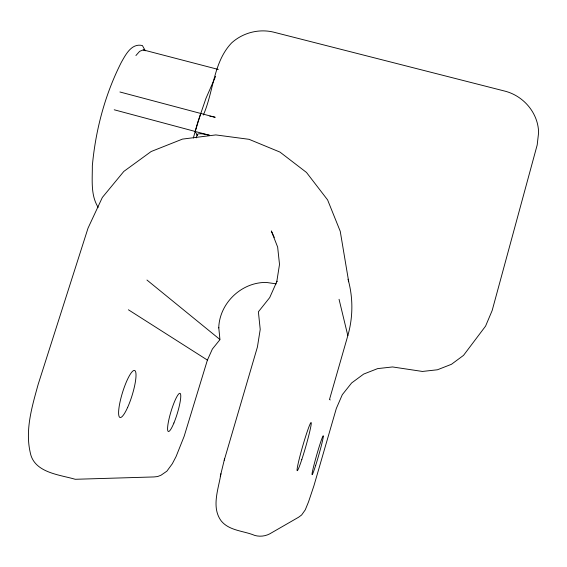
<?xml version="1.0" encoding="UTF-8"?>
<svg xmlns="http://www.w3.org/2000/svg" width="567" height="567" viewBox="0 0 567 567"><rect width="100%" height="100%" fill="white"/><g stroke="black" fill="none" stroke-linecap="round" stroke-linejoin="round"><path stroke-width="0.85" d="M220.932 473.707C218.578 488.797 210.995 507.302 221.279 521.016C229.472 530.939 243.739 530.755 254.796 535.446C259.771 536.829 265.072 536.262 269.658 533.894L298.603 517.224L301.63 514.985L305.259 509.861L308.54 501.845L313.948 485.699L336.323 408.474L342.305 394.689L351.625 382.966L363.667 374.078L377.615 368.614L392.541 366.948L422.422 371.449L437.441 369.776L451.467 364.29L463.522 355.374L485.572 326.124L492.156 310.539L537.19 144.968L538.6 132.635C538.289 113.138 523.695 95.972 505.02 91.159L273.344 32.078C258.644 28.619 242.811 32.78 231.627 42.915C213.213 62.2 213.681 91.641 203.333 115.016M224.234 460.198L257.411 347.039L260.218 329.42L258.389 311.8L269.701 297.604L277.001 281.204L276.76 281.778L279.51 264.42L277.646 247.084L271.331 230.953L274.265 237.403M220.258 476.486L224.589 458.71M193.34 138.036L197.798 122.111L205.97 98.339L215.602 76.361M329.618 399.076L347.826 335.643A104.215 102.769 -40.5 0 0 348.032 279.24M200.768 113.471L195.183 131.459L197.344 135.414A15.089 3.168 17.5 0 1 209.62 135.322L114.222 109.785M196.232 137.894L197.281 134.535M135.917 55.538L139.638 51.328L143.245 49.903L218.302 69.45M219.897 339.725L212.377 349.038L207.373 360.18L184.162 436.285L176.096 456.506L172.311 463.756L166.861 471.184L161.035 475.196L157.612 476.549L153.962 476.939L75.234 479.285C59.251 474.586 33.722 472.8 30.15 452.09C25.054 429.51 32.163 406.156 38.152 384.412L88.041 228.104L102.329 197.479L123.826 171.418L151.134 151.531L182.468 139.099L215.821 134.918L249.048 139.319L279.956 152.076L306.485 172.446L327.606 199.917L340.243 231.301L348.705 281.749M276.228 283.861L266.384 282.444C241.57 282.005 219.45 303.118 218.742 327.924L218.763 327.549L219.932 339.505L146.959 280.034M119.928 91.989L215.184 117.298A15.061 3.381 17.5 0 0 209.818 116.15M143.245 49.903L144.691 50.364M128.411 309.78L207.338 360.038M145.35 50.817L142.402 45.558C131.565 42.915 125.732 54.595 121.345 62.306C105.015 94.455 95.596 129.999 92.329 165.847C92.456 179.583 90.429 195.119 98.183 207.359M339.052 299.298L347.826 335.643M329.59 399.501A15.72 0.539 23.9 0 1 330.242 399.941M127.667 407.326A24.601 5.004 -72.8 0 0 134.67 370.485A24.601 5.004 -72.8 0 0 119.602 404.051A24.601 5.004 -72.8 0 0 127.667 407.326M173.92 422.975A19.944 3.289 -73.1 0 0 180.015 393.349A19.944 3.289 -73.1 0 0 168.59 420.934A19.944 3.289 -73.1 0 0 173.92 422.975M315.656 465.436A20.249 1.006 -74 0 0 323.275 435.775A20.249 1.006 -74 0 0 314.111 464.508A20.249 1.006 -74 0 0 315.656 465.436M301.821 459.468A25.068 1.538 -73.9 0 0 311.127 422.557A25.068 1.538 -73.9 0 0 299.511 457.874A25.068 1.538 -73.9 0 0 301.821 459.468"/></g></svg>
